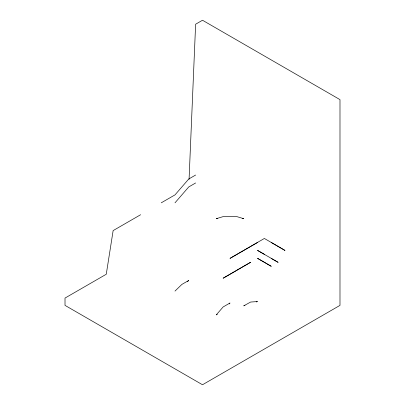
<?xml version="1.0" encoding="UTF-8"?>
<svg xmlns="http://www.w3.org/2000/svg" width="405" height="405" viewBox="0 0 405 405"><rect width="100%" height="100%" fill="white"/><g stroke="black" fill="none" stroke-linecap="round" stroke-linejoin="round"><path stroke-width="0.61" d="M189.069 179.374L195.625 24.219L202.5 20.25L339.987 99.625L339.987 305.375L202.5 384.75L65.013 305.375L65.013 298.07L106.262 274.256L113.137 230.602L140.631 214.726M175 202.819L188.75 186.943L195.625 182.974M229.19 303.927L229.999 302.991L223.125 306.96L216.25 314.898L217.308 314.29M175 291.084L181.875 284.416L188.75 280.447L187.464 281.698M195.625 175.036L188.75 179.005L175 194.881L161.256 202.819M257.494 242.509L229.999 258.38L264.369 238.464L284.993 250.442L271.244 242.433M236.869 270.216L250.619 262.278L223.125 278.225L236.869 270.287M244.939 305.476L243.744 305.851L250.619 302.039L257.494 301.563L256.299 301.938M217.5 218.695L216.25 218.695L223.125 216.629L236.869 216.629L243.744 218.695L242.494 218.695M264.369 254.34L257.494 250.371L278.119 262.349L271.244 258.38M264.369 262.278L257.494 258.309L271.244 266.318L264.369 262.278"/></g></svg>
